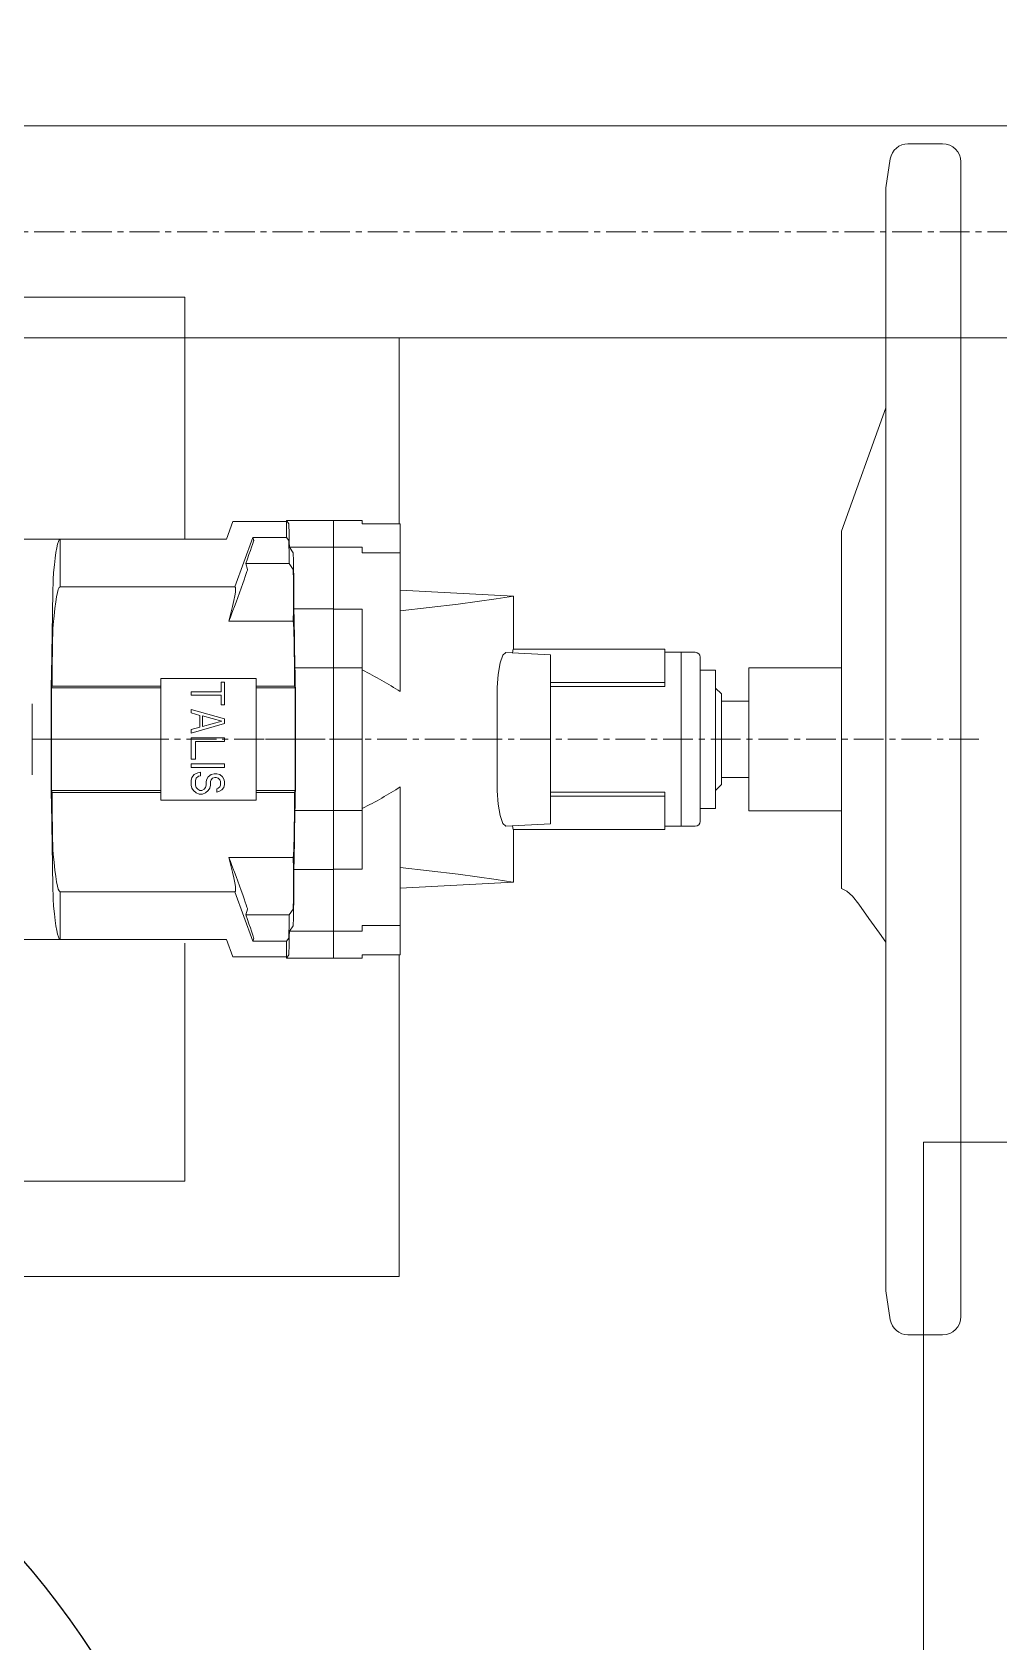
# Model space of a CAD drawing. Header units: millimetres. Extents: x 47998 to 491357, y 29487 to 305355.
# Drawn here: x 49344.3 to 49384.8, y 30414 to 30481.5 of the extents above; entities that cross this region are included whole.
import ezdxf

# ---------------------------------------------------------------- set-up
doc = ezdxf.new("R2010")
doc.units = ezdxf.units.MM
doc.linetypes.add('GP kota 28.53_PBS_strojarstvo_rashladni_sustav$0$CENTER', pattern=[2, 1.25, -0.25, 0.25, -0.25])

msp = doc.modelspace()

# ---------------------------------------------------------------- linework, layer by layer
at = {"color": 1, "linetype": 'Continuous', "lineweight": 9}
for p, q in [((49333.226, 30477.606), (49449.482, 30477.606)), ((49083.477, 30468.716), (49541.232, 30468.716))]:
    msp.add_line(p, q, dxfattribs=at)
at = {"color": 1, "linetype": 'Continuous', "lineweight": 15}
for p, q in [((49382.484, 30476.862), (49381.031, 30476.862)), ((49380.29, 30476.227), (49380.101, 30475.01)), ((49383.246, 30476.099), (49383.246, 30427.624)), ((49380.101, 30475.01), (49380.101, 30428.713)), ((49350.677, 30470.417), (49280.677, 30470.417)), ((49350.677, 30470.417), (49280.677, 30470.417)), ((49350.677, 30470.417), (49350.677, 30460.261)), ((49350.677, 30470.417), (49350.677, 30460.261)), ((49359.677, 30468.716), (49359.677, 30460.912)), ((49380.101, 30465.774), (49378.246, 30460.594)), ((49355.043, 30460.909), (49354.951, 30461.048)), ((49354.951, 30461.048), (49356.927, 30461.048)), ((49354.951, 30460.998), (49354.951, 30461.048)), ((49356.927, 30461.05), (49358.127, 30461.05)), ((49356.927, 30461.05), (49356.927, 30460.912)), ((49358.127, 30461.05), (49358.127, 30460.912)), ((49352.705, 30460.998), (49352.437, 30460.261)), ((49354.957, 30460.998), (49352.705, 30460.998)), ((49354.957, 30460.337), (49354.957, 30460.998)), ((49356.927, 30460.912), (49356.927, 30459.921)), ((49356.927, 30460.909), (49356.927, 30442.673)), ((49358.127, 30460.912), (49359.727, 30460.912)), ((49359.727, 30460.912), (49359.727, 30453.862)), ((49378.246, 30460.594), (49378.246, 30445.599)), ((49352.437, 30460.261), (49337.627, 30460.261)), ((49345.446, 30460.26), (49345.446, 30458.26)), ((49353.536, 30460.337), (49352.78, 30458.26)), ((49353.574, 30460.209), (49353.536, 30460.337)), ((49353.536, 30460.337), (49354.957, 30460.337)), ((49355.043, 30460.209), (49354.957, 30460.337)), ((49355.226, 30459.688), (49355.07, 30459.922)), ((49356.927, 30459.922), (49355.07, 30459.922)), ((49356.927, 30459.921), (49358.127, 30459.921)), ((49358.127, 30459.921), (49358.127, 30459.688)), ((49353.313, 30458.988), (49353.238, 30459.235)), ((49355.061, 30459.235), (49353.238, 30459.235)), ((49355.226, 30458.988), (49355.061, 30459.235)), ((49356.927, 30459.688), (49356.927, 30457.333)), ((49358.127, 30459.689), (49359.727, 30459.689)), ((49345.147, 30458.054), (49345.084, 30454.541)), ((49345.446, 30458.26), (49352.78, 30458.26)), ((49364.477, 30457.866), (49359.727, 30458.115)), ((49363.75, 30457.756), (49362.15, 30457.533)), ((49364.477, 30457.866), (49363.75, 30457.756)), ((49364.477, 30455.644), (49364.477, 30457.866)), ((49356.927, 30457.333), (49355.255, 30457.333)), ((49356.927, 30457.319), (49358.127, 30457.319)), ((49358.127, 30457.319), (49358.127, 30454.854)), ((49362.15, 30457.533), (49359.727, 30457.251)), ((49352.53, 30456.824), (49355.23, 30456.824)), ((49356.927, 30456.703), (49356.927, 30454.854)), ((49364.468, 30455.644), (49364.438, 30455.495)), ((49364.468, 30455.644), (49370.827, 30455.644)), ((49370.827, 30455.644), (49370.827, 30454.245)), ((49363.827, 30454.586), (49363.911, 30455.068)), ((49363.911, 30455.068), (49364.029, 30455.397)), ((49364.029, 30455.397), (49364.152, 30455.51)), ((49366.027, 30455.412), (49364.152, 30455.51)), ((49366.027, 30455.412), (49366.027, 30453.914)), ((49370.827, 30455.512), (49372.107, 30455.512)), ((49371.507, 30448.212), (49371.507, 30455.512)), ((49372.307, 30448.412), (49372.307, 30455.312)), ((49353.677, 30454.411), (49349.677, 30454.411)), ((49349.677, 30454.411), (49349.677, 30449.311)), ((49353.677, 30449.311), (49353.677, 30454.411)), ((49356.927, 30454.855), (49355.298, 30454.855)), ((49356.927, 30454.854), (49358.127, 30454.854)), ((49356.927, 30454.853), (49356.927, 30453.338)), ((49358.127, 30454.854), (49358.127, 30453.338)), ((49363.797, 30454.031), (49363.827, 30454.586)), ((49372.307, 30454.762), (49372.957, 30454.762)), ((49372.957, 30448.962), (49372.957, 30454.762)), ((49378.246, 30454.862), (49374.346, 30454.862)), ((49374.346, 30454.862), (49374.346, 30448.862)), ((49345.093, 30454.016), (49345.091, 30451.861)), ((49345.117, 30454.09), (49345.093, 30454.016)), ((49349.677, 30454.016), (49345.093, 30454.016)), ((49349.677, 30454.09), (49345.117, 30454.09)), ((49352.206, 30453.858), (49350.955, 30453.858)), ((49350.955, 30453.858), (49350.955, 30453.709)), ((49350.955, 30453.709), (49352.206, 30453.709)), ((49352.355, 30454.256), (49352.206, 30454.256)), ((49352.206, 30454.256), (49352.206, 30453.858)), ((49352.206, 30453.709), (49352.206, 30453.312)), ((49352.355, 30453.312), (49352.355, 30454.256)), ((49355.286, 30454.09), (49353.677, 30454.09)), ((49355.311, 30454.016), (49353.677, 30454.016)), ((49355.286, 30454.09), (49355.311, 30454.016)), ((49355.311, 30454.016), (49355.313, 30451.861)), ((49363.797, 30449.693), (49363.797, 30454.031)), ((49366.027, 30454.245), (49370.827, 30454.245)), ((49370.827, 30454.081), (49366.027, 30454.081)), ((49366.027, 30453.914), (49366.027, 30448.312)), ((49370.827, 30454.245), (49370.827, 30454.081)), ((49372.957, 30454.012), (49373.207, 30453.762)), ((49373.207, 30449.962), (49373.207, 30453.762)), ((49344.279, 30453.349), (49344.28, 30451.861)), ((49345.075, 30453.349), (49345.073, 30451.861)), ((49352.355, 30452.716), (49350.955, 30453.114)), ((49350.955, 30453.114), (49350.955, 30452.965)), ((49350.955, 30452.965), (49351.312, 30452.865)), ((49352.206, 30453.312), (49352.355, 30453.312)), ((49355.327, 30451.861), (49355.325, 30453.339)), ((49358.127, 30453.338), (49358.127, 30446.409)), ((49373.207, 30453.462), (49374.346, 30453.462)), ((49350.955, 30452.121), (49352.355, 30452.518)), ((49351.312, 30452.369), (49350.955, 30452.27)), ((49350.955, 30452.27), (49350.955, 30452.121)), ((49351.312, 30452.865), (49351.312, 30452.369)), ((49351.431, 30452.841), (49352.236, 30452.617)), ((49351.431, 30452.394), (49351.431, 30452.841)), ((49352.236, 30452.617), (49351.431, 30452.394)), ((49352.355, 30452.518), (49352.355, 30452.716)), ((49344.279, 30450.373), (49344.28, 30451.861)), ((49345.073, 30451.861), (49344.28, 30451.861)), ((49345.075, 30450.373), (49345.073, 30451.861)), ((49345.093, 30449.706), (49345.091, 30451.861)), ((49352.355, 30451.922), (49350.955, 30451.922)), ((49350.955, 30451.922), (49350.955, 30451.028)), ((49351.133, 30451.773), (49352.355, 30451.773)), ((49351.133, 30451.028), (49351.133, 30451.773)), ((49352.355, 30451.773), (49352.355, 30451.922)), ((49355.311, 30449.706), (49355.313, 30451.861)), ((49355.327, 30451.861), (49355.325, 30450.384)), ((49356.927, 30451.864), (49358.127, 30451.864)), ((49350.955, 30451.028), (49351.133, 30451.028)), ((49352.355, 30450.83), (49350.955, 30450.83)), ((49350.955, 30450.83), (49350.955, 30450.681)), ((49350.955, 30450.681), (49352.355, 30450.681)), ((49350.984, 30450.259), (49350.955, 30450.135)), ((49351.074, 30450.383), (49350.984, 30450.259)), ((49351.223, 30450.457), (49351.074, 30450.383)), ((49351.163, 30450.234), (49351.253, 30450.308)), ((49351.342, 30450.482), (49351.223, 30450.457)), ((49351.253, 30450.308), (49351.342, 30450.333)), ((49351.342, 30450.333), (49351.342, 30450.482)), ((49351.67, 30450.284), (49351.61, 30450.184)), ((49351.789, 30450.383), (49351.67, 30450.284)), ((49351.908, 30450.408), (49351.789, 30450.383)), ((49351.848, 30450.234), (49351.938, 30450.259)), ((49352.027, 30450.408), (49351.908, 30450.408)), ((49351.938, 30450.259), (49351.997, 30450.259)), ((49351.997, 30450.259), (49352.087, 30450.234)), ((49352.146, 30450.383), (49352.027, 30450.408)), ((49352.265, 30450.284), (49352.146, 30450.383)), ((49352.325, 30450.184), (49352.265, 30450.284)), ((49352.355, 30450.681), (49352.355, 30450.83)), ((49373.207, 30450.262), (49374.346, 30450.262)), ((49345.117, 30449.633), (49345.093, 30449.706)), ((49349.677, 30449.706), (49345.093, 30449.706)), ((49349.677, 30449.633), (49345.117, 30449.633)), ((49350.955, 30450.135), (49350.955, 30449.936)), ((49350.955, 30449.936), (49350.984, 30449.812)), ((49350.984, 30449.812), (49351.044, 30449.713)), ((49351.044, 30449.713), (49351.163, 30449.613)), ((49351.133, 30450.135), (49351.163, 30450.234)), ((49351.133, 30449.936), (49351.133, 30450.135)), ((49351.163, 30449.837), (49351.133, 30449.936)), ((49351.223, 30449.762), (49351.163, 30449.837)), ((49351.163, 30449.613), (49351.282, 30449.564)), ((49351.312, 30449.713), (49351.223, 30449.762)), ((49351.282, 30449.564), (49351.431, 30449.564)), ((49351.401, 30449.713), (49351.312, 30449.713)), ((49351.491, 30449.762), (49351.401, 30449.713)), ((49351.431, 30449.564), (49351.55, 30449.613)), ((49351.55, 30449.837), (49351.491, 30449.762)), ((49351.58, 30449.936), (49351.55, 30449.837)), ((49351.55, 30449.613), (49351.67, 30449.713)), ((49351.61, 30450.184), (49351.58, 30450.085)), ((49351.58, 30450.085), (49351.58, 30449.936)), ((49351.67, 30449.713), (49351.729, 30449.812)), ((49351.729, 30449.812), (49351.759, 30449.936)), ((49351.759, 30450.085), (49351.789, 30450.16)), ((49351.759, 30449.936), (49351.759, 30450.085)), ((49351.789, 30450.16), (49351.848, 30450.234)), ((49352.087, 30449.812), (49352.027, 30449.787)), ((49352.027, 30449.787), (49352.027, 30449.638)), ((49352.027, 30449.638), (49352.116, 30449.663)), ((49352.087, 30450.234), (49352.146, 30450.16)), ((49352.146, 30449.862), (49352.087, 30449.812)), ((49352.116, 30449.663), (49352.236, 30449.738)), ((49352.146, 30450.16), (49352.176, 30450.085)), ((49352.176, 30449.936), (49352.146, 30449.862)), ((49352.176, 30450.085), (49352.176, 30449.936)), ((49352.236, 30449.738), (49352.325, 30449.837)), ((49352.355, 30450.085), (49352.325, 30450.184)), ((49352.325, 30449.837), (49352.355, 30449.961)), ((49352.355, 30449.961), (49352.355, 30450.085)), ((49355.311, 30449.706), (49353.677, 30449.706)), ((49355.286, 30449.633), (49353.677, 30449.633)), ((49355.286, 30449.633), (49355.311, 30449.706)), ((49359.727, 30442.812), (49359.727, 30449.864)), ((49363.797, 30449.693), (49363.827, 30449.138)), ((49370.827, 30449.643), (49366.027, 30449.643)), ((49370.827, 30449.643), (49370.827, 30449.479)), ((49372.957, 30449.712), (49373.207, 30449.962)), ((49345.147, 30445.668), (49345.084, 30449.181)), ((49349.677, 30449.311), (49353.677, 30449.311)), ((49363.827, 30449.138), (49363.911, 30448.656)), ((49366.027, 30449.479), (49370.827, 30449.479)), ((49370.827, 30449.479), (49370.827, 30448.079)), ((49372.307, 30448.962), (49372.957, 30448.962)), ((49356.927, 30448.868), (49355.298, 30448.868)), ((49356.927, 30448.874), (49358.127, 30448.874)), ((49363.911, 30448.656), (49364.029, 30448.327)), ((49364.029, 30448.327), (49364.152, 30448.214)), ((49366.027, 30448.312), (49364.152, 30448.214)), ((49364.438, 30448.228), (49364.468, 30448.079)), ((49370.827, 30448.212), (49372.107, 30448.212)), ((49378.246, 30448.862), (49374.346, 30448.862)), ((49364.468, 30448.079), (49370.827, 30448.079)), ((49364.477, 30445.857), (49364.477, 30448.079)), ((49352.53, 30446.899), (49355.23, 30446.899)), ((49356.927, 30446.39), (49355.255, 30446.39)), ((49356.927, 30446.409), (49358.127, 30446.409)), ((49359.727, 30446.476), (49362.15, 30446.192)), ((49362.15, 30446.192), (49363.75, 30445.969)), ((49359.727, 30445.608), (49364.477, 30445.857)), ((49363.75, 30445.969), (49364.447, 30445.862)), ((49364.447, 30445.862), (49364.477, 30445.857)), ((49378.246, 30445.599), (49378.461, 30445.492)), ((49345.446, 30445.462), (49352.78, 30445.462)), ((49345.446, 30443.462), (49345.446, 30445.462)), ((49353.536, 30443.385), (49352.78, 30445.462)), ((49378.461, 30445.492), (49378.706, 30445.273)), ((49378.706, 30445.273), (49378.971, 30444.942)), ((49379.394, 30444.343), (49378.971, 30444.942)), ((49353.313, 30444.734), (49353.238, 30444.487)), ((49355.061, 30444.487), (49353.238, 30444.487)), ((49355.226, 30444.734), (49355.061, 30444.487)), ((49379.837, 30443.717), (49379.394, 30444.343)), ((49353.574, 30443.513), (49353.536, 30443.385)), ((49355.043, 30443.513), (49354.957, 30443.385)), ((49355.226, 30444.034), (49355.07, 30443.8)), ((49356.927, 30443.8), (49355.07, 30443.8)), ((49356.927, 30443.804), (49358.127, 30443.804)), ((49359.727, 30444.039), (49358.127, 30444.039)), ((49358.127, 30443.804), (49358.127, 30444.039)), ((49380.101, 30443.345), (49379.837, 30443.717)), ((49352.437, 30443.461), (49337.627, 30443.461)), ((49350.677, 30433.305), (49350.677, 30443.305)), ((49352.705, 30442.725), (49352.437, 30443.461)), ((49353.536, 30443.385), (49354.957, 30443.385)), ((49355.043, 30442.813), (49354.951, 30442.675)), ((49354.957, 30443.385), (49354.957, 30442.725)), ((49358.127, 30442.673), (49358.127, 30442.813)), ((49359.727, 30442.812), (49358.127, 30442.812)), ((49359.677, 30429.305), (49359.677, 30442.812)), ((49354.957, 30442.725), (49352.705, 30442.725)), ((49354.951, 30442.675), (49354.951, 30442.725)), ((49354.951, 30442.675), (49356.927, 30442.675)), ((49356.927, 30442.673), (49358.127, 30442.673)), ((49350.677, 30433.305), (49256.677, 30433.305)), ((49340.395, 30429.305), (49359.677, 30429.305)), ((49380.29, 30427.496), (49380.101, 30428.713)), ((49382.484, 30426.862), (49381.031, 30426.862))]:
    msp.add_line(p, q, dxfattribs=at)
at = {"color": 4, "linetype": 'GP kota 28.53_PBS_strojarstvo_rashladni_sustav$0$CENTER', "lineweight": 9}
for p, q in [((49060.365, 30473.161), (49555.677, 30473.161)), ((49384.007, 30451.861), (49344.263, 30451.861)), ((49355.313, 30451.861), (49353.677, 30451.861)), ((49355.327, 30451.861), (49356.927, 30451.861))]:
    msp.add_line(p, q, dxfattribs=at)
at = {"color": 4, "linetype": 'Continuous', "lineweight": 9}
msp.add_line((49349.677, 30451.861), (49345.091, 30451.861), dxfattribs=at)
at = {"color": 4, "linetype": 'Continuous', "lineweight": 20}
for p, q in [((49406.677, 30434.953), (49381.677, 30434.953)), ((49381.677, 30434.953), (49381.677, 30354.953))]:
    msp.add_line(p, q, dxfattribs=at)
at = {"color": 1, "linetype": 'Continuous', "lineweight": -3}
for centre, radius, start, end in [((49361.377, 30468.167), 61.895, 90, 180), ((49361.377, 30468.167), 29.505, 90, 180), ((49315.677, 30393.161), 37.2, 1.87889, 88.12111), ((49315.677, 30393.161), 30.715, 4.39815, 85.60185)]:
    msp.add_arc(centre, radius, start, end, dxfattribs=at)
at = {"color": 4, "linetype": 'GP kota 28.53_PBS_strojarstvo_rashladni_sustav$0$CENTER', "lineweight": 9}
msp.add_arc((49361.377, 30468.167), 45.7, 90, 180, dxfattribs=at)
at = {"color": 1, "linetype": 'Continuous', "lineweight": 15}
for centre, radius, start, end in [((49381.031, 30476.112), 0.75, 90, 171.16), ((49382.484, 30476.099), 0.762, 0, 90), ((49372.107, 30455.312), 0.2, 0, 90), ((49372.107, 30448.412), 0.2, 270, 0), ((49381.031, 30427.612), 0.75, 188.84, 270), ((49382.484, 30427.624), 0.762, 270, 0)]:
    msp.add_arc(centre, radius, start, end, dxfattribs=at)
for centre, major_axis, ratio, start_param, end_param in [((49355.042, 30459.11), (0, 1.8), 0.017455, -1.102528, -0.02618), ((49345.453, 30368.211), (0, 92.05), 0.017455, 0.004345, 0.174362), ((49353.174, 30459.11), (0.401, 1.1), 0.015412, -1.450735, -0.020568), ((49355.042, 30459.11), (0, 1.1), 0.017455, -1.456346, -0.02618), ((49355.225, 30457.889), (0, 1.8), 0.017455, 4.398335, 6.257005), ((49345.183, 30455.911), (0, 3), 0.017455, 0.174362, 0.774915), ((49352.912, 30457.889), (0.401, 1.1), 0.015412, 3.400524, 6.262617), ((49355.225, 30457.889), (0, 1.1), 0.017455, 3.394912, 6.257005), ((49345.453, 30368.211), (0, 90.05), 0.017455, 0.004442, 0.187776), ((49319.993, 30368.211), (32.789, 90.049), 0.015412, -0.173305, 0.00117), ((49355.234, 30453.731), (0, 3.8), 0.017455, -1.270556, -0.324608), ((49345.169, 30453.731), (0, 3), 0.017455, 0.187776, 1.450881), ((49354.951, 30368.211), (0, 90.05), 0.017455, -0.187776, -0.178917), ((49355.234, 30453.731), (0, 3), 0.017455, -1.450881, -0.187776), ((49345.106, 30453.255), (0, 1.8), 0.017455, 0.774915, 1.518436), ((49355.297, 30453.255), (0, 1.6), 0.017455, -1.518436, -0.002591), ((49345.977, 30446.715), (-18.5, 0), 0.577484, 3.874484, 3.995879), ((49345.106, 30450.468), (0, 1.8), 0.017455, 1.623156, 2.366678), ((49355.297, 30450.468), (0, 1.6), 0.017455, 3.144184, 4.660029), ((49345.169, 30449.991), (0, 3), 0.017455, 1.690711, 2.953817), ((49355.234, 30449.991), (0, 3), 0.017455, 3.329369, 4.592474), ((49345.977, 30457.008), (18.5, 0), 0.577216, -0.854286, -0.732891), ((49355.234, 30449.991), (0, 3.8), 0.017455, 3.4662, 4.412148), ((49345.453, 30535.511), (0, 90.05), 0.017455, 2.953817, 3.137151), ((49319.993, 30535.511), (-32.789, 90.049), 0.015412, 3.140423, 3.314898), ((49352.912, 30445.834), (-0.401, 1.1), 0.015412, 3.162161, 6.024254), ((49355.225, 30445.834), (0, 1.1), 0.017455, 3.167773, 6.029865), ((49354.951, 30535.511), (0, 90.05), 0.017455, 3.32051, 3.329369), ((49355.225, 30445.834), (0, 1.8), 0.017455, 3.167773, 5.026443), ((49345.183, 30447.811), (0, 3), 0.017455, 2.366678, 2.967231), ((49345.453, 30535.511), (0, 92.05), 0.017455, 2.967231, 3.137247), ((49353.174, 30444.613), (-0.401, 1.1), 0.015412, 3.162161, 4.592327), ((49355.042, 30444.613), (0, 1.1), 0.017455, 3.167773, 4.597939), ((49355.042, 30444.613), (0, 1.8), 0.017455, 3.167773, 4.24412)]:
    msp.add_ellipse(centre, major_axis=major_axis, ratio=ratio, start_param=start_param, end_param=end_param, dxfattribs=at)

doc.saveas('drawing.dxf')
